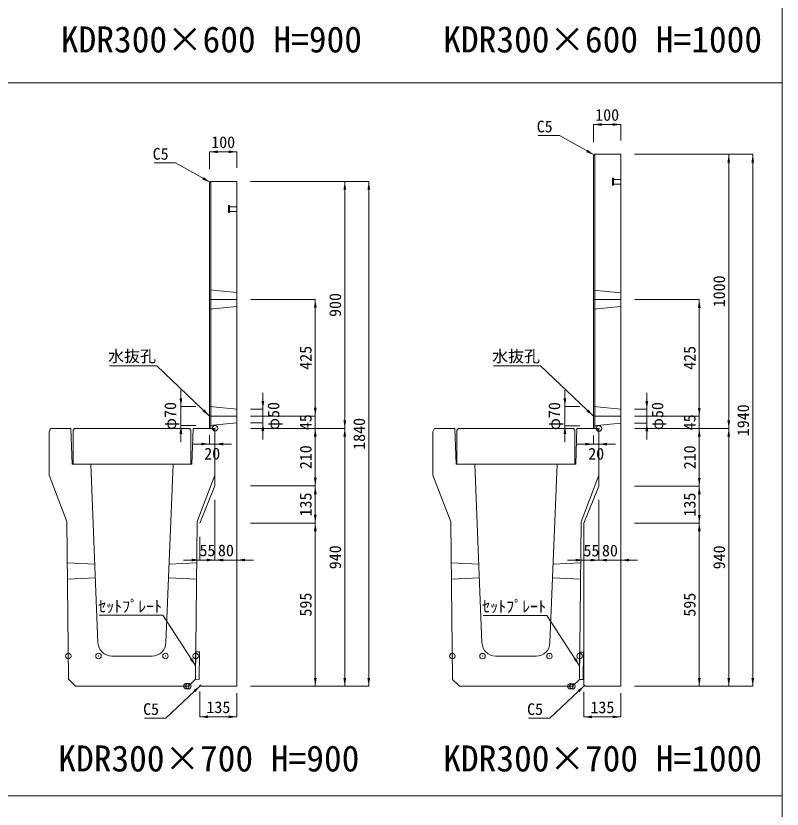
# Model space of a CAD drawing. Units: millimetres at full size, sheet at 1:40. Extents: x 172874 to 199766, y 869448 to 902797.
# Drawn here: x 196880 to 199674, y 894900 to 897793 of the extents above; entities that cross this region are included whole.
import ezdxf
from ezdxf.enums import TextEntityAlignment as Align

# ---------------------------------------------------------------- set-up
doc = ezdxf.new("R2010")
doc.units = ezdxf.units.MM
doc.header["$LTSCALE"] = 40
doc.header["$PDMODE"] = 32
doc.header["$PDSIZE"] = 20
for name, pattern in [('DASHED', [7.5, 6, -1.5]), ('USER2', [4.7625, 3.175, -1.5875]), ('USER3', [1.35, 0.75, -0.6])]:
    doc.linetypes.add(name, pattern=pattern)
for name, color, linetype, lineweight in [('セットプレート', 3, 'Continuous', 13), ('パネックスKDR', 2, 'Continuous', 13), ('図枠', 5, 'Continuous', 13), ('寸法線', 7, 'Continuous', 13), ('引出線', 4, 'Continuous', 13), ('本体', 2, 'Continuous', 13), ('補助線', 8, 'Continuous', 13), ('ｲﾝｻｰﾄ', 3, 'USER3', 5)]:
    doc.layers.add(name, color=color, linetype=linetype, lineweight=lineweight)
doc.layers.add('文字', color=7, linetype='Continuous')
doc.styles.add('ＭＳ ゴシック', font='')
doc.styles.get('ＭＳ ゴシック').set_extended_font_data('MS Gothic')

# ---------------------------------------------------------------- blocks, each defined once
blk = doc.blocks.new('filled_arrow')
at = {"color": 0, "linetype": 'Continuous', "lineweight": -2}
blk.add_solid([(7.5, 1.25), (0, 0), (7.5, -1.25)], dxfattribs=at)

msp = doc.modelspace()

# ---------------------------------------------------------------- linework, layer by layer
at = {"layer": 'セットプレート'}
for points in [[(197548.84, 895373.57), (197534.84, 895373.73), (197535.96, 895473.72), (197549.96, 895473.57)], [(198948.84, 895373.17), (198934.84, 895373.33), (198935.96, 895473.32), (198949.96, 895473.17)]]:
    msp.add_lwpolyline(points, close=True, dxfattribs=at)
at = {"layer": 'パネックスKDR'}
for p, q in [((198986.29, 897283.33), (198991.29, 897288.33)), ((198986.29, 897283.33), (198986.29, 896288.33)), ((198991.29, 897288.33), (199086.29, 897288.33)), ((199086.29, 897288.33), (199086.29, 895348.33)), ((197586.29, 897183.73), (197591.29, 897188.73)), ((197586.29, 897183.73), (197586.29, 896288.73)), ((197591.29, 897188.73), (197686.29, 897188.73)), ((197686.29, 897188.73), (197686.29, 895348.73)), ((197586.29, 896288.73), (197606.29, 896288.73)), ((197606.29, 896288.73), (197606.29, 896078.73)), ((198986.29, 896288.33), (199006.29, 896288.33)), ((199006.29, 896288.33), (199006.29, 896078.33)), ((197606.29, 896078.73), (197551.29, 895943.73)), ((199006.29, 896078.33), (198951.29, 895943.33)), ((198951.29, 895943.33), (198951.29, 895353.33)), ((197551.29, 895353.73), (197556.29, 895348.73)), ((197556.29, 895348.73), (197686.29, 895348.73)), ((198951.29, 895353.33), (198956.29, 895348.33)), ((198956.29, 895348.33), (199086.29, 895348.33))]:
    msp.add_line(p, q, dxfattribs=at)
at = {"layer": 'パネックスKDR', "lineweight": 5}
for p, q in [((198991.29, 897288.33), (198991.29, 896288.33)), ((197591.29, 897188.73), (197591.29, 896288.73))]:
    msp.add_line(p, q, dxfattribs=at)
at = {"layer": 'パネックスKDR', "linetype": 'DASHED', "lineweight": 9}
for p, q in [((197586.29, 896793.73), (197686.29, 896783.73)), ((198986.29, 896793.33), (199086.29, 896783.33)), ((197586.29, 896723.73), (197686.29, 896733.73)), ((198986.29, 896723.33), (199086.29, 896733.33)), ((197586.29, 896368.73), (197686.29, 896358.73)), ((198986.29, 896368.33), (199086.29, 896358.33)), ((197586.29, 896298.73), (197686.29, 896308.73)), ((198986.29, 896298.33), (199086.29, 896308.33))]:
    msp.add_line(p, q, dxfattribs=at)
at = {"layer": '図枠'}
for p, q in [((199674.21, 902448.33), (199674.21, 886548.33)), ((187274.21, 897548.33), (199674.21, 897548.33)), ((187274.21, 897548.33), (199674.21, 897548.33)), ((187274.21, 894948.33), (199674.21, 894948.33)), ((187274.21, 894948.33), (199674.21, 894948.33))]:
    msp.add_line(p, q, dxfattribs=at)
at = {"layer": '寸法線'}
for p, q in [((198986.29, 897396.88), (199086.29, 897396.88)), ((198986.29, 897333.33), (198986.29, 897396.88)), ((199086.29, 897338.33), (199086.29, 897396.88)), ((197586.29, 897297.28), (197686.29, 897297.28)), ((197586.29, 897233.73), (197586.29, 897297.28)), ((197686.29, 897238.73), (197686.29, 897297.28)), ((199136.29, 897288.33), (199567.13, 897288.33)), ((199136.29, 897288.33), (199479.63, 897288.33)), ((199479.63, 896288.33), (199479.63, 897288.33)), ((199567.13, 895348.33), (199567.13, 897288.33)), ((197736.29, 897188.73), (198167.13, 897188.73)), ((197736.29, 897188.73), (198079.63, 897188.73)), ((198079.63, 896288.73), (198079.63, 897188.73)), ((198167.13, 895348.73), (198167.13, 897188.73)), ((197736.29, 896758.73), (197972.13, 896758.73)), ((197972.13, 896333.73), (197972.13, 896758.73)), ((199136.29, 896758.33), (199372.13, 896758.33)), ((199372.13, 896333.33), (199372.13, 896758.33)), ((197482.22, 896428.73), (197482.22, 896238.73)), ((198882.22, 896428.33), (198882.22, 896238.33)), ((197780.96, 896418.73), (197780.96, 896248.73)), ((199180.96, 896418.33), (199180.96, 896248.33)), ((197972.13, 896228.73), (197972.13, 896393.73)), ((199372.13, 896228.33), (199372.13, 896393.33)), ((197536.29, 896368.73), (197482.22, 896368.73)), ((197736.29, 896358.73), (197780.96, 896358.73)), ((198936.29, 896368.33), (198882.22, 896368.33)), ((199136.29, 896358.33), (199180.96, 896358.33)), ((197736.29, 896333.73), (197972.13, 896333.73)), ((197736.29, 896333.73), (197972.13, 896333.73)), ((199136.29, 896333.33), (199372.13, 896333.33)), ((199136.29, 896333.33), (199372.13, 896333.33)), ((197536.29, 896298.73), (197482.22, 896298.73)), ((197736.29, 896308.73), (197780.96, 896308.73)), ((197736.29, 896288.73), (198079.63, 896288.73)), ((197736.29, 896288.73), (197972.13, 896288.73)), ((197736.29, 896288.73), (197972.13, 896288.73)), ((197736.29, 896288.73), (198079.63, 896288.73)), ((197972.13, 896288.73), (197972.13, 896078.73)), ((198079.63, 896288.73), (198079.63, 895348.73)), ((198936.29, 896298.33), (198882.22, 896298.33)), ((199136.29, 896308.33), (199180.96, 896308.33)), ((199136.29, 896288.33), (199479.63, 896288.33)), ((199136.29, 896288.33), (199372.13, 896288.33)), ((199136.29, 896288.33), (199372.13, 896288.33)), ((199136.29, 896288.33), (199479.63, 896288.33)), ((199372.13, 896288.33), (199372.13, 896078.33)), ((199479.63, 896288.33), (199479.63, 895348.33)), ((197586.29, 896263.73), (197586.29, 896231.65)), ((197606.29, 896263.73), (197606.29, 896231.65)), ((198986.29, 896263.33), (198986.29, 896231.25)), ((199006.29, 896263.33), (199006.29, 896231.25)), ((197526.29, 896231.65), (197666.29, 896231.65)), ((198926.29, 896231.25), (199066.29, 896231.25)), ((197736.29, 896078.73), (197972.13, 896078.73)), ((197736.29, 896078.73), (197972.13, 896078.73)), ((197972.13, 896078.73), (197972.13, 895943.73)), ((199136.29, 896078.33), (199372.13, 896078.33)), ((199136.29, 896078.33), (199372.13, 896078.33)), ((199372.13, 896078.33), (199372.13, 895943.33)), ((197606.29, 896028.73), (197606.29, 895808.73)), ((197606.29, 896028.73), (197606.29, 895808.73)), ((197686.29, 896028.73), (197686.29, 895808.73)), ((199006.29, 896028.33), (199006.29, 895808.33)), ((199006.29, 896028.33), (199006.29, 895808.33)), ((199086.29, 896028.33), (199086.29, 895808.33)), ((197736.29, 895943.73), (197972.13, 895943.73)), ((197736.29, 895943.73), (197972.13, 895943.73)), ((197972.13, 895943.73), (197972.13, 895348.73)), ((199136.29, 895943.33), (199372.13, 895943.33)), ((199136.29, 895943.33), (199372.13, 895943.33)), ((199372.13, 895943.33), (199372.13, 895348.33)), ((197551.29, 895893.73), (197551.29, 895808.73)), ((198951.29, 895893.33), (198951.29, 895808.33)), ((197666.29, 895808.73), (197491.29, 895808.73)), ((197546.29, 895808.73), (197746.29, 895808.73)), ((199066.29, 895808.33), (198891.29, 895808.33)), ((198946.29, 895808.33), (199146.29, 895808.33)), ((197551.29, 895328.73), (197551.29, 895236.93)), ((197736.29, 895348.73), (198167.13, 895348.73)), ((197736.29, 895348.73), (198079.63, 895348.73)), ((197736.29, 895348.73), (197972.13, 895348.73)), ((198951.29, 895328.33), (198951.29, 895236.53)), ((199136.29, 895348.33), (199567.13, 895348.33)), ((199136.29, 895348.33), (199479.63, 895348.33)), ((199136.29, 895348.33), (199372.13, 895348.33)), ((197686.29, 895323.73), (197686.29, 895236.93)), ((199086.29, 895323.33), (199086.29, 895236.53)), ((197551.29, 895236.93), (197686.29, 895236.93)), ((198951.29, 895236.53), (199086.29, 895236.53))]:
    msp.add_line(p, q, dxfattribs=at)
at = {"layer": '引出線'}
for points in [[(198988.79, 897285.83), (198862.42, 897356.91), (198784.65, 897356.91)], [(197588.79, 897186.23), (197462.42, 897257.31), (197384.65, 897257.31)], [(197586.29, 896333.73), (197393.83, 896517.18), (197222.09, 896517.18)], [(198986.29, 896333.33), (198793.83, 896516.78), (198622.09, 896516.78)], [(197535.4, 895423.73), (197415.85, 895607.17), (197184.48, 895607.17)], [(198935.4, 895423.33), (198815.85, 895606.77), (198584.48, 895606.77)], [(197553.79, 895351.23), (197427.42, 895232.58), (197349.65, 895232.58)], [(198953.79, 895350.83), (198827.42, 895232.18), (198749.65, 895232.18)]]:
    msp.add_lwpolyline(points, dxfattribs=at)
at = {"layer": '本体'}
for p, q in [((197007.29, 896288.73), (197001.29, 896276.73)), ((197007.29, 896288.73), (197081.29, 896288.73)), ((197081.29, 896288.73), (197085.29, 896158.73)), ((197526.29, 896288.73), (197522.29, 896158.73)), ((197526.29, 896288.73), (197600.29, 896288.73)), ((197600.29, 896288.73), (197606.29, 896276.73)), ((198407.29, 896288.33), (198401.29, 896276.33)), ((198407.29, 896288.33), (198481.29, 896288.33)), ((198481.29, 896288.33), (198485.29, 896158.33)), ((198926.29, 896288.33), (198922.29, 896158.33)), ((198926.29, 896288.33), (199000.29, 896288.33)), ((199000.29, 896288.33), (199006.29, 896276.33)), ((197001.29, 896276.73), (197001.29, 896118.73)), ((197606.29, 896276.73), (197606.29, 896118.73)), ((198401.29, 896276.33), (198401.29, 896118.33)), ((199006.29, 896276.33), (199006.29, 896118.33)), ((197085.29, 896158.73), (197153.79, 896158.73)), ((197153.79, 896158.73), (197179.87, 895506.73)), ((197453.79, 896158.73), (197427.71, 895506.73)), ((197453.79, 896158.73), (197522.29, 896158.73)), ((198485.29, 896158.33), (198553.79, 896158.33)), ((198553.79, 896158.33), (198579.87, 895506.33)), ((198853.79, 896158.33), (198827.71, 895506.33)), ((198853.79, 896158.33), (198922.29, 896158.33)), ((197001.29, 896118.73), (197066.29, 895948.73)), ((197606.29, 896118.73), (197541.29, 895948.73)), ((198401.29, 896118.33), (198466.29, 895948.33)), ((199006.29, 896118.33), (198941.29, 895948.33)), ((197066.29, 895948.73), (197072.75, 895373.73)), ((197541.29, 895948.73), (197534.84, 895373.73)), ((198466.29, 895948.33), (198472.75, 895373.33)), ((198941.29, 895948.33), (198934.84, 895373.33)), ((197229.83, 895458.73), (197377.75, 895458.73)), ((198629.83, 895458.33), (198777.75, 895458.33)), ((197072.75, 895373.73), (197098.03, 895348.73)), ((197509.56, 895348.73), (197534.84, 895373.73)), ((198472.75, 895373.33), (198498.03, 895348.33)), ((198909.56, 895348.33), (198934.84, 895373.33)), ((197098.03, 895348.73), (197509.56, 895348.73)), ((198498.03, 895348.33), (198909.56, 895348.33))]:
    msp.add_line(p, q, dxfattribs=at)
at = {"layer": '本体', "linetype": 'USER2'}
for p, q in [((197067.97, 895798.73), (197168.39, 895793.73)), ((197539.61, 895798.73), (197439.19, 895793.73)), ((198467.97, 895798.33), (198568.39, 895793.33)), ((198939.61, 895798.33), (198839.19, 895793.33)), ((197068.65, 895738.73), (197170.39, 895743.73)), ((197437.19, 895743.73), (197538.93, 895738.73)), ((198468.65, 895738.33), (198570.39, 895743.33)), ((198837.19, 895743.33), (198938.93, 895738.33))]:
    msp.add_line(p, q, dxfattribs=at)
at = {"layer": '本体', "lineweight": 20}
for points in [[(197088.79, 896282.73), (197093.79, 896288.73), (197513.79, 896288.73), (197518.79, 896282.73), (197518.79, 896158.73), (197088.79, 896158.73)], [(198488.79, 896282.33), (198493.79, 896288.33), (198913.79, 896288.33), (198918.79, 896282.33), (198918.79, 896158.33), (198488.79, 896158.33)]]:
    msp.add_lwpolyline(points, close=True, dxfattribs=at)
at = {"layer": '本体'}
for centre, start, end in [((197229.83, 895508.73), 182.29061, 270), ((197377.75, 895508.73), 270, 357.70939), ((198629.83, 895508.33), 182.29061, 270), ((198777.75, 895508.33), 270, 357.70939)]:
    msp.add_arc(centre, 50, start, end, dxfattribs=at)
at = {"layer": '補助線'}
for p, q in [((197586.29, 896758.73), (197686.29, 896758.73)), ((198986.29, 896758.33), (199086.29, 896758.33)), ((197586.29, 896333.73), (197686.29, 896333.73)), ((198986.29, 896333.33), (199086.29, 896333.33))]:
    msp.add_line(p, q, dxfattribs=at)
for p in [(197606.29, 896288.73), (199006.29, 896288.33), (197071.79, 895458.73), (197181.79, 895458.73), (197425.79, 895458.73), (197535.79, 895458.73), (198471.79, 895458.33), (198581.79, 895458.33), (198825.79, 895458.33), (198935.79, 895458.33), (197502.29, 895348.73), (197509.29, 895348.73), (197509.29, 895348.73), (198902.29, 895348.33), (198909.29, 895348.33), (198909.29, 895348.33)]:
    msp.add_point(p, dxfattribs=at)
at = {"layer": 'ｲﾝｻｰﾄ'}
for p, q in [((199056.29, 897200.83), (199056.29, 897175.83)), ((199059.29, 897200.83), (199056.29, 897200.83)), ((199059.29, 897175.83), (199059.29, 897200.83)), ((199086.29, 897196.83), (199059.29, 897196.83)), ((199059.29, 897179.83), (199086.29, 897179.83)), ((199056.29, 897175.83), (199059.29, 897175.83)), ((197656.29, 897101.23), (197656.29, 897076.23)), ((197659.29, 897101.23), (197656.29, 897101.23)), ((197659.29, 897076.23), (197659.29, 897101.23)), ((197686.29, 897097.23), (197659.29, 897097.23)), ((197656.29, 897076.23), (197659.29, 897076.23)), ((197659.29, 897080.23), (197686.29, 897080.23))]:
    msp.add_line(p, q, dxfattribs=at)

# ---------------------------------------------------------------- block references
at = {"layer": '寸法線', "xscale": 4, "yscale": 4}
for p in [(198986.29, 897396.88), (197586.29, 897297.28), (197606.29, 896231.65), (199006.29, 896231.25), (197606.29, 895808.73), (197686.29, 895808.73), (199006.29, 895808.33), (199086.29, 895808.33), (197551.29, 895236.93), (198951.29, 895236.53)]:
    msp.add_blockref('filled_arrow', p, dxfattribs=at)
for p, rotation in [((199086.29, 897396.88), 180), ((197686.29, 897297.28), 180), ((199479.63, 897288.33), 270), ((199567.13, 897288.33), 270), ((198079.63, 897188.73), 270), ((198167.13, 897188.73), 270), ((197972.13, 896758.73), 270), ((199372.13, 896758.33), 270), ((197482.22, 896368.73), 90), ((197780.96, 896358.73), 90), ((198882.22, 896368.33), 90), ((199180.96, 896358.33), 90), ((197972.13, 896333.73), 90), ((197972.13, 896333.73), 90), ((199372.13, 896333.33), 90), ((199372.13, 896333.33), 90), ((198079.63, 896288.73), 90), ((199479.63, 896288.33), 90), ((197482.22, 896298.73), 270), ((197780.96, 896308.73), 270), ((197972.13, 896288.73), 270), ((197972.13, 896288.73), 270), ((198079.63, 896288.73), 270), ((198882.22, 896298.33), 270), ((199180.96, 896308.33), 270), ((199372.13, 896288.33), 270), ((199372.13, 896288.33), 270), ((199479.63, 896288.33), 270), ((197586.29, 896231.65), 180), ((198986.29, 896231.25), 180), ((197972.13, 896078.73), 90), ((199372.13, 896078.33), 90), ((197972.13, 896078.73), 270), ((199372.13, 896078.33), 270), ((197972.13, 895943.73), 90), ((199372.13, 895943.33), 90), ((197972.13, 895943.73), 270), ((199372.13, 895943.33), 270), ((197551.29, 895808.73), 180), ((197606.29, 895808.73), 180), ((198951.29, 895808.33), 180), ((199006.29, 895808.33), 180), ((197972.13, 895348.73), 90), ((198079.63, 895348.73), 90), ((198167.13, 895348.73), 90), ((199372.13, 895348.33), 90), ((199479.63, 895348.33), 90), ((199567.13, 895348.33), 90), ((197686.29, 895236.93), 180), ((199086.29, 895236.53), 180)]:
    msp.add_blockref('filled_arrow', p, dxfattribs=dict(at, rotation=rotation))
at = {"layer": '引出線', "xscale": 4, "yscale": 4}
for p, rotation in [((198988.79, 897285.83), 150.6), ((197588.79, 897186.23), 150.6), ((197586.29, 896333.73), 136.4), ((198986.29, 896333.33), 136.4), ((197535.4, 895423.73), 123.1), ((198935.4, 895423.33), 123.1), ((197553.79, 895351.23), 223.2), ((198953.79, 895350.83), 223.2)]:
    msp.add_blockref('filled_arrow', p, dxfattribs=dict(at, rotation=rotation))

# ---------------------------------------------------------------- texts
at = {"layer": '寸法線', "style": 'ＭＳ ゴシック'}
for s, p in [('100', (199036.29, 897431.88)), ('100', (197636.29, 897332.28)), ('20', (197596.29, 896196.65)), ('20', (198996.29, 896196.25)), ('55', (197578.79, 895843.73)), ('80', (197646.29, 895843.73)), ('55', (198978.79, 895843.33)), ('80', (199046.29, 895843.33)), ('135', (197618.79, 895271.93)), ('135', (199018.79, 895271.53))]:
    msp.add_text(s, height=42.72, dxfattribs=at).set_placement(p, align=Align.MIDDLE_CENTER)
for s, p in [('1000', (199444.63, 896788.33)), ('900', (198044.63, 896738.73)), ('425', (197937.13, 896546.23)), ('425', (199337.13, 896545.83)), ('φ70', (197443.56, 896333.73)), ('φ50', (197819.62, 896333.73)), ('φ70', (198843.56, 896333.33)), ('φ50', (199219.62, 896333.33)), ('1940', (199532.13, 896318.33)), ('45', (197937.13, 896311.23)), ('1840', (198132.13, 896268.73)), ('45', (199337.13, 896310.83)), ('210', (197937.13, 896183.73)), ('210', (199337.13, 896183.33)), ('135', (197937.13, 896011.23)), ('135', (199337.13, 896010.83)), ('940', (198044.63, 895818.73)), ('940', (199444.63, 895818.33)), ('595', (197937.13, 895646.23)), ('595', (199337.13, 895645.83))]:
    msp.add_text(s, height=42.72, rotation=90, dxfattribs=at).set_placement(p, align=Align.MIDDLE_CENTER)
at = {"layer": '引出線', "style": 'ＭＳ ゴシック'}
for s, p in [('C5', (198837.42, 897410.91)), ('C5', (197437.42, 897311.31)), ('水抜孔', (197391.58, 896573.46)), ('水抜孔', (198791.58, 896573.06)), ('ｾｯﾄﾌﾟﾚｰﾄ', (197413.6, 895661.17)), ('ｾｯﾄﾌﾟﾚｰﾄ', (198813.6, 895660.77)), ('C5', (197402.42, 895286.58)), ('C5', (198802.42, 895286.18))]:
    msp.add_text(s, height=42.72, dxfattribs=at).set_placement(p, align=Align.TOP_RIGHT)
at = {"layer": '文字', "style": 'ＭＳ ゴシック'}
for s, p in [('KDR300×600 H=900', (197044.45, 897631.15)), ('KDR300×600 H=1000', (198438.52, 897631.15)), ('KDR300×700 H=900', (197035.03, 895009.17)), ('KDR300×700 H=1000', (198438.52, 895009.17))]:
    msp.add_text(s, height=94.94, dxfattribs=at).set_placement(p, align=Align.BOTTOM_LEFT)

doc.saveas('drawing.dxf')
